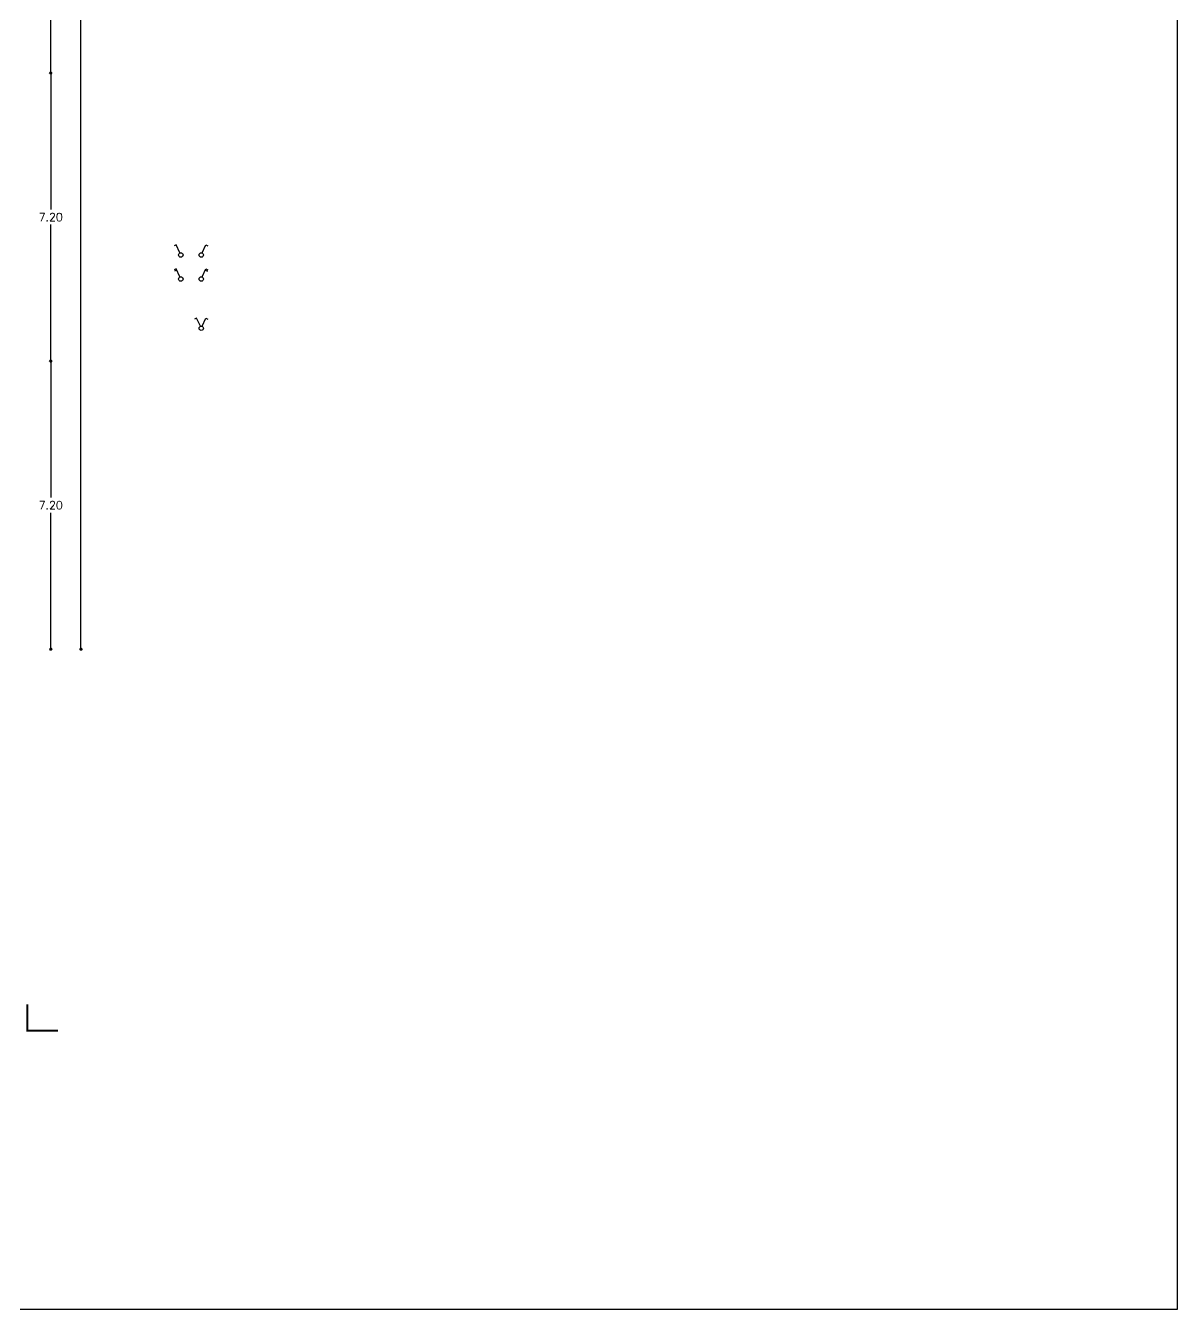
# Model space of a CAD drawing. Extents: x 0 to 130, y 0 to 88.
# Drawn here: x 101.21 to 130, y 0 to 32.08 of the extents above; entities that cross this region are included whole.
import ezdxf

# ---------------------------------------------------------------- set-up
doc = ezdxf.new("R2010")
doc.units = 0
doc.header["$MEASUREMENT"] = 0
doc.layers.get('0').update_dxf_attribs({"color": 2, "linetype": 'CONTINUOUS'})
doc.layers.get('DEFPOINTS').update_dxf_attribs({"linetype": 'CONTINUOUS'})
for name, color, linetype in [('COTAS', 1, 'CONTINUOUS'), ('OEX', 15, 'CONTINUOUS'), ('PIE', 1, 'CONTINUOUS'), ('switches', 2, 'CONTINUOUS')]:
    doc.layers.add(name, color=color, linetype=linetype)
doc.styles.add('ROMANS', font='romans.shx', dxfattribs={"height": 0.2})
doc.dimstyles.new('COTA', dxfattribs={"dimtxt": 0.2, "dimasz": 0.08, "dimexe": 0.05, "dimexo": 0.05, "dimgap": 0.09, "dimtad": 0, "dimtih": 1, "dimtoh": 1, "dimzin": 0, "dimdsep": 46, "dimtxsty": 'ROMANS', "dimblk": 'DOT', "dimblk1": 'DOT', "dimblk2": 'DOT', "dimsah": 1, "dimcen": 0.09, "dimclrt": 2, "dimadec": 0, "dimazin": 0, "dimtfac": 1, "dimtix": 1, "dimtofl": 0, "dimtmove": 2, "dimatfit": 3, "dimldrblk": 'DOT', "dimfxl": 1, "dimtolj": 1, "dimtzin": 0, "dimarcsym": 0})

# ---------------------------------------------------------------- blocks, each defined once
blk = doc.blocks.new('DOT')
at = {"color": 0, "linetype": 'ByBlock'}
blk.add_line((-0.5, 0), (-1, 0), dxfattribs=at)
blk.add_lwpolyline([(-0.25, 0, 0.5, 0.5, 1), (0.25, 0, 0.5, 0.5, 1)], format="xyseb", close=True, dxfattribs=at)
blk = doc.blocks.new('*D79')
at = {"layer": 'COTAS', "color": 0, "lineweight": -2, "transparency": 16777216}
for p, q in [((101.785, 30.898), (101.785, 30.898)), ((101.835, 30.818), (101.835, 27.488)), ((101.835, 23.778), (101.835, 27.108)), ((101.785, 23.698), (101.785, 23.698))]:
    blk.add_line(p, q, dxfattribs=at)
at = {"layer": 'DEFPOINTS', "color": 0, "transparency": 16777216}
for p in [(101.835, 30.898), (101.835, 23.698), (101.835, 23.698)]:
    blk.add_point(p, dxfattribs=at)
at = {"layer": 'COTAS', "color": 0, "lineweight": -2, "transparency": 16777216, "xscale": 0.08, "yscale": 0.08, "zscale": 0.08}
for p, rotation in [((101.835, 30.898), 90), ((101.835, 23.698), 270)]:
    blk.add_blockref('DOT', p, dxfattribs=dict(at, rotation=rotation))
at = {"layer": 'COTAS', "color": 2, "transparency": 16777216, "insert": (101.835, 27.298), "char_height": 0.2, "attachment_point": 5, "style": 'ROMANS'}
blk.add_mtext('\\A1;7.20', dxfattribs=at)
blk = doc.blocks.new('_DOT')
at = {"color": 0, "linetype": 'ByBlock'}
blk.add_line((-0.5, 0), (-1, 0), dxfattribs=at)
at = {"color": 0, "linetype": 'ByBlock', "const_width": 0.5}
blk.add_lwpolyline([(-0.25, 0, 1), (0.25, 0, 1)], format="xyb", close=True, dxfattribs=at)
blk = doc.blocks.new('*D84')
at = {"layer": 'COTAS', "color": 0, "lineweight": -2, "transparency": 16777216}
for p, q in [((101.835, 23.618), (101.835, 20.288)), ((101.885, 23.698), (101.885, 23.698)), ((101.835, 16.578), (101.835, 19.908)), ((101.885, 16.498), (101.885, 16.498))]:
    blk.add_line(p, q, dxfattribs=at)
at = {"layer": 'DEFPOINTS', "color": 0, "transparency": 16777216}
for p in [(101.835, 23.698), (101.835, 16.498), (101.835, 16.498)]:
    blk.add_point(p, dxfattribs=at)
at = {"layer": 'COTAS', "color": 0, "lineweight": -2, "transparency": 16777216, "xscale": 0.08, "yscale": 0.08, "zscale": 0.08}
for p, rotation in [((101.835, 23.698), 90), ((101.835, 16.498), 270)]:
    blk.add_blockref('DOT', p, dxfattribs=dict(at, rotation=rotation))
at = {"layer": 'COTAS', "color": 2, "transparency": 16777216, "insert": (101.835, 20.098), "char_height": 0.2, "attachment_point": 5, "style": 'ROMANS'}
blk.add_mtext('\\A1;7.20', dxfattribs=at)
blk = doc.blocks.new('*D86')
at = {"layer": 'COTAS', "color": 0, "lineweight": -2, "transparency": 16777216}
for p, q in [((101.786, 38.098), (101.785, 38.098)), ((101.835, 38.018), (101.835, 34.688)), ((101.835, 30.978), (101.835, 34.308)), ((101.786, 30.898), (101.785, 30.898))]:
    blk.add_line(p, q, dxfattribs=at)
at = {"layer": 'DEFPOINTS', "color": 0, "transparency": 16777216}
for p in [(101.836, 38.098), (101.835, 30.898), (101.836, 30.898)]:
    blk.add_point(p, dxfattribs=at)
at = {"layer": 'COTAS', "color": 0, "lineweight": -2, "transparency": 16777216, "xscale": 0.08, "yscale": 0.08, "zscale": 0.08}
for p, rotation in [((101.835, 38.098), 90), ((101.835, 30.898), 270)]:
    blk.add_blockref('DOT', p, dxfattribs=dict(at, rotation=rotation))
at = {"layer": 'COTAS', "color": 2, "transparency": 16777216, "insert": (101.835, 34.498), "char_height": 0.2, "attachment_point": 5, "style": 'ROMANS'}
blk.add_mtext('\\A1;7.20', dxfattribs=at)
blk = doc.blocks.new('*D116')
at = {"layer": 'COTAS', "color": 0, "lineweight": -2, "transparency": 16777216}
for p, q in [((102.59, 76.818), (102.59, 46.888)), ((102.639, 76.898), (102.64, 76.898)), ((102.59, 16.578), (102.59, 46.508)), ((102.639, 16.498), (102.64, 16.498))]:
    blk.add_line(p, q, dxfattribs=at)
at = {"layer": 'DEFPOINTS', "color": 0, "transparency": 16777216}
for p in [(102.589, 76.898), (102.589, 16.498), (102.59, 16.498)]:
    blk.add_point(p, dxfattribs=at)
at = {"layer": 'COTAS', "color": 0, "lineweight": -2, "transparency": 16777216, "xscale": 0.08, "yscale": 0.08, "zscale": 0.08}
for p, rotation in [((102.59, 76.898), 90), ((102.59, 16.498), 270)]:
    blk.add_blockref('DOT', p, dxfattribs=dict(at, rotation=rotation))
at = {"layer": 'COTAS', "color": 2, "transparency": 16777216, "insert": (102.59, 46.698), "char_height": 0.2, "attachment_point": 5, "style": 'ROMANS'}
blk.add_mtext('\\A1;60.40', dxfattribs=at)

msp = doc.modelspace()

# ---------------------------------------------------------------- linework, layer by layer
at = {"layer": 'OEX', "color": 253, "const_width": 0.05}
msp.add_lwpolyline([(101.246, 7.624), (101.246, 6.962), (102.017, 6.962)], dxfattribs=at)
at = {"layer": 'PIE', "color": 253}
msp.add_lwpolyline([(0, 0), (130, 0), (130, 87.811), (0, 87.811)], close=True, dxfattribs=at)
at = {"layer": 'switches', "color": 2}
for p, q in [((104.969, 26.604), (104.918, 26.581)), ((105.062, 26.401), (104.969, 26.604)), ((105.621, 26.401), (105.714, 26.604)), ((105.714, 26.604), (105.765, 26.581)), ((104.969, 26.003), (104.918, 25.98)), ((105.062, 25.8), (104.969, 26.003)), ((105.621, 25.8), (105.714, 26.003)), ((105.714, 26.003), (105.765, 25.98)), ((104.984, 25.972), (104.933, 25.948)), ((105.7, 25.972), (105.751, 25.948)), ((105.482, 24.773), (105.431, 24.749)), ((105.575, 24.569), (105.482, 24.773)), ((105.621, 24.569), (105.714, 24.773)), ((105.714, 24.773), (105.765, 24.749))]:
    msp.add_line(p, q, dxfattribs=at)
for centre in [(105.086, 26.35), (105.598, 26.35), (105.086, 25.749), (105.598, 25.749), (105.598, 24.519)]:
    msp.add_circle(centre, 0.0559, dxfattribs=at)

# ---------------------------------------------------------------- dimensions: what is measured, and where the dimension line sits
at = {"layer": 'COTAS', "color": 253}
dim = msp.add_aligned_dim(p1=(102.589, 76.898), p2=(102.589, 16.498), distance=0.001, dimstyle='COTA', dxfattribs=at)
dim.commit()
dim.dimension.update_dxf_attribs({"geometry": '*D116', "text_midpoint": (102.59, 46.698)})
for base, p1, p2, picture, middle in [((101.835, 30.898), (101.836, 38.098), (101.836, 30.898), '*D86', (101.835, 34.498)), ((101.835, 23.698), (101.835, 30.898), (101.835, 23.698), '*D79', (101.835, 27.298)), ((101.835, 16.498), (101.835, 23.698), (101.835, 16.498), '*D84', (101.835, 20.098))]:
    dim = msp.add_linear_dim(base=base, p1=p1, p2=p2, angle=90, dimstyle='COTA', dxfattribs=at)
    dim.commit()
    dim.dimension.update_dxf_attribs({"geometry": picture, "text_midpoint": middle})

doc.saveas('drawing.dxf')
